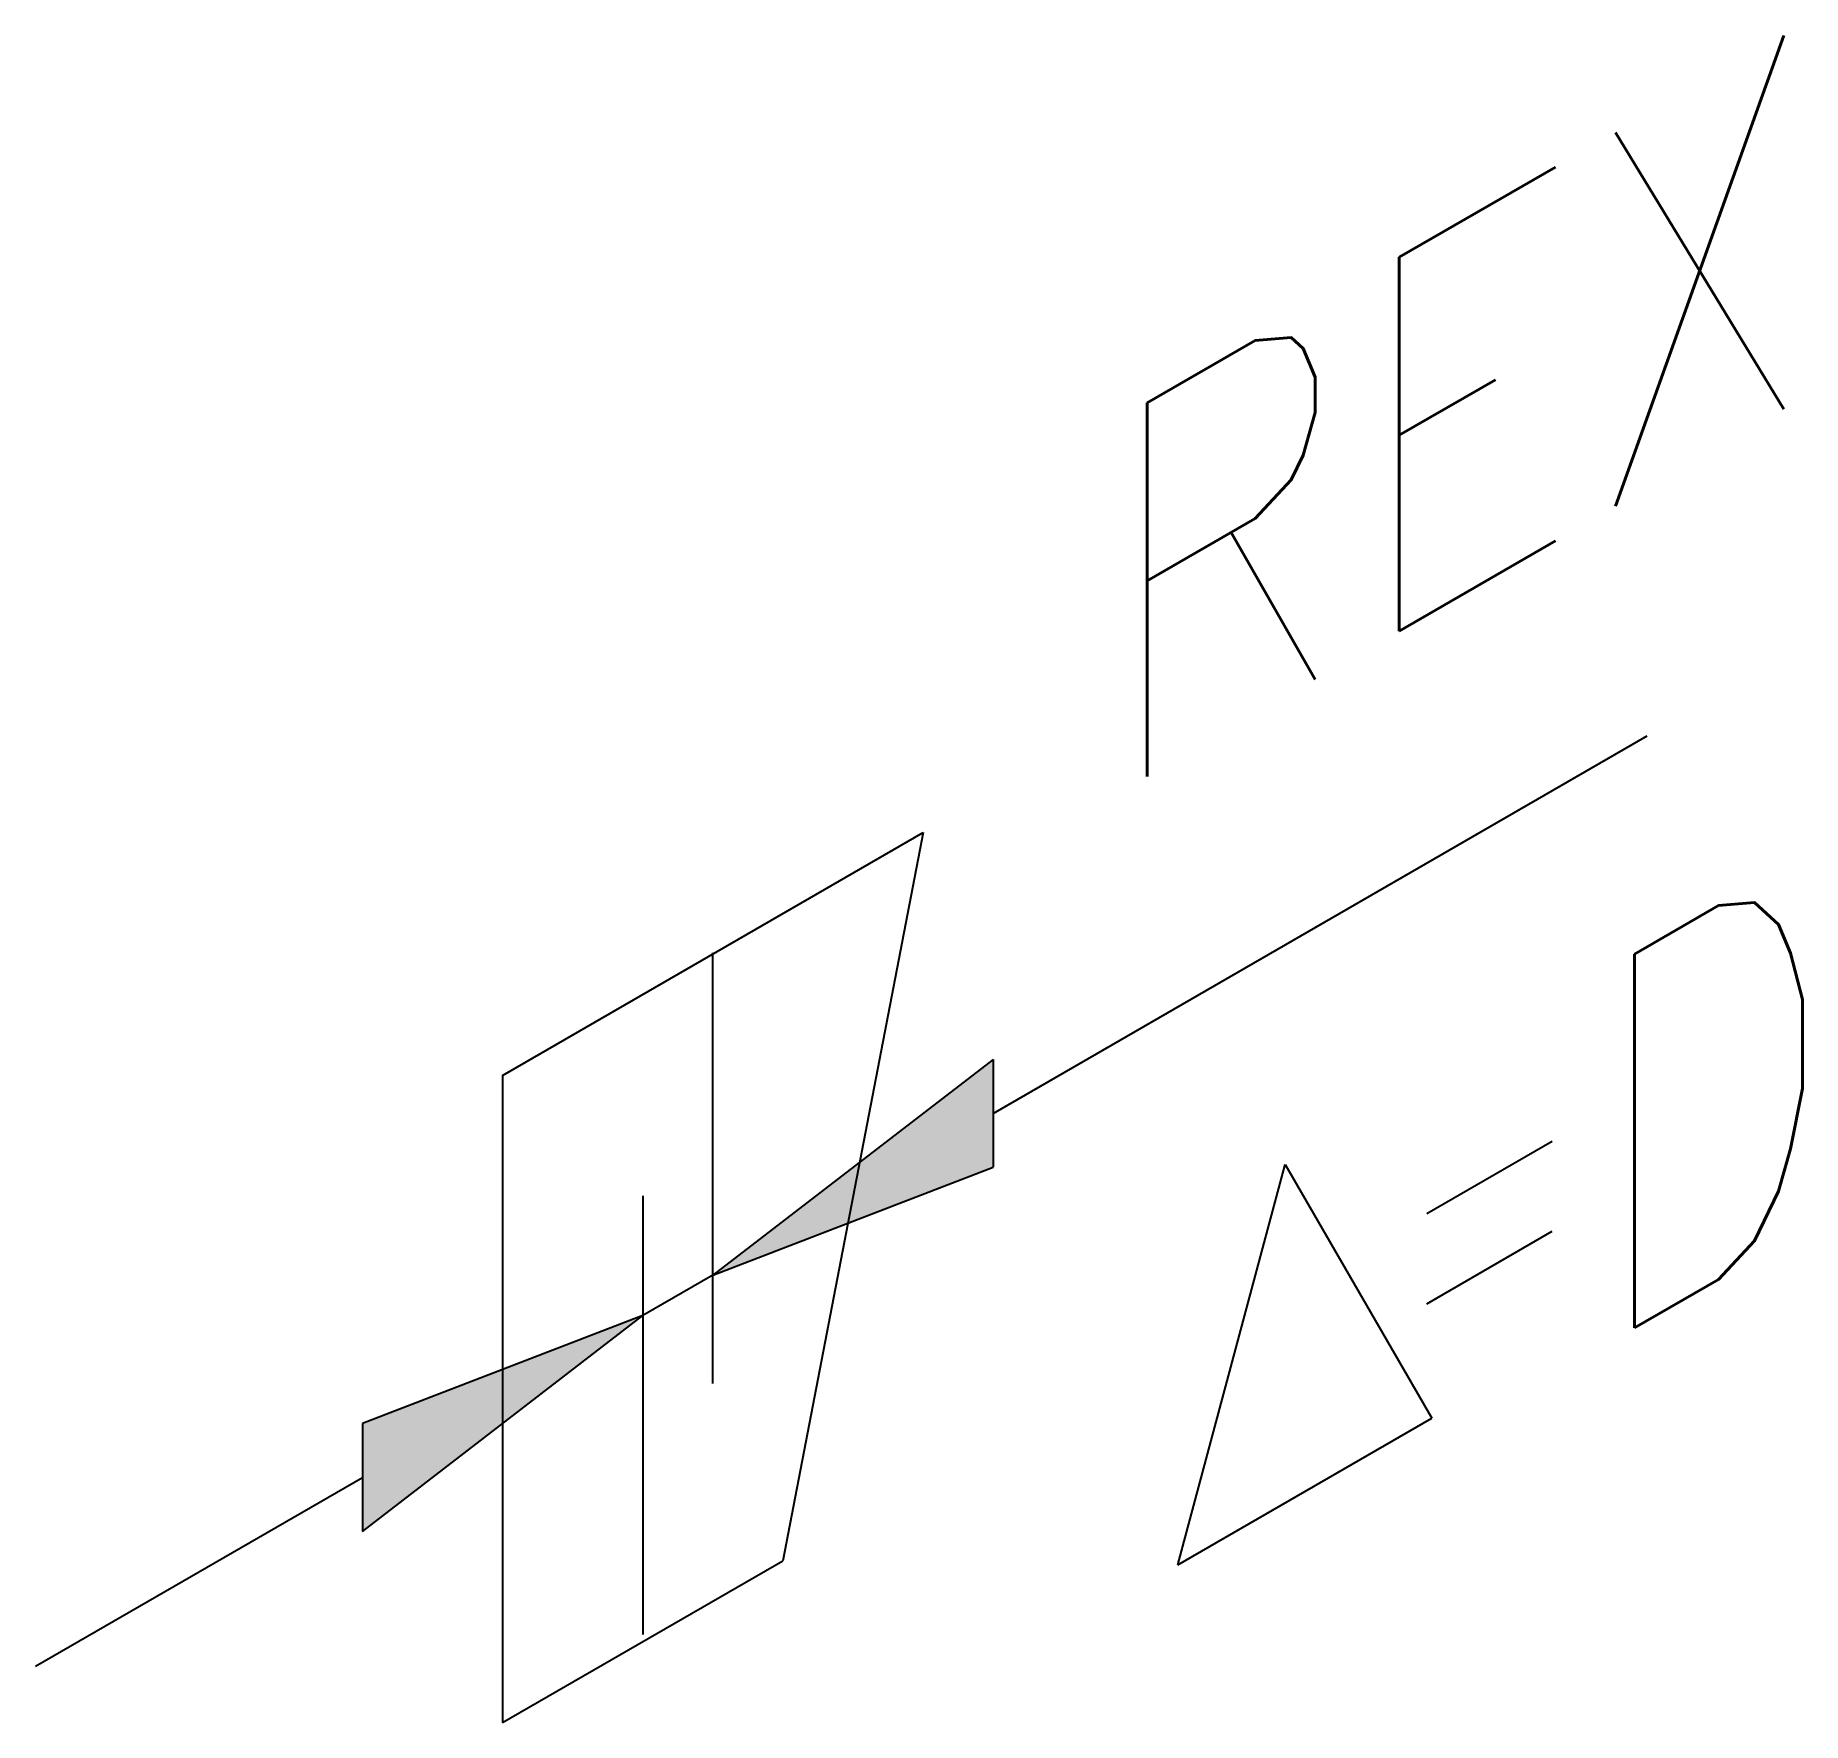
# Model space of a CAD drawing. Header units: millimetres. Extents: x -9879.744 to -9878.925, y -29.308 to -28.526.
import ezdxf
from ezdxf.enums import TextEntityAlignment as Align

# ---------------------------------------------------------------- set-up
doc = ezdxf.new("R2010")
doc.units = ezdxf.units.MM
doc.header["$LTSCALE"] = 10
doc.layers.add('Tub_iso_componentes', color=2, linetype='Continuous')
doc.styles.add('R60', font='romans.shx')

msp = doc.modelspace()

# ---------------------------------------------------------------- hatches: boundary and pattern name
at = {"layer": 'Tub_iso_componentes'}
for points in [[(-9879.30066, -29.05092), (-9879.30066, -29.00092), (-9879.43056, -29.10092)], [(-9879.59294, -29.16967), (-9879.59294, -29.21967), (-9879.46304, -29.11967)]]:
    msp.add_hatch(color=1, dxfattribs=at).paths.add_polyline_path(points)

# ---------------------------------------------------------------- linework, layer by layer
at = {"layer": 'Tub_iso_componentes', "color": 1}
for p, q in [((-9879.30066, -29.02592), (-9878.99755, -28.85092)), ((-9879.43056, -29.15113), (-9879.43056, -28.9516)), ((-9879.30066, -29.00092), (-9879.43056, -29.10092)), ((-9879.30066, -29.00092), (-9879.30066, -29.05092)), ((-9879.09967, -29.07236), (-9879.04155, -29.0388)), ((-9879.21503, -29.23513), (-9879.16532, -29.04962)), ((-9879.16532, -29.04962), (-9879.09742, -29.16723)), ((-9879.43056, -29.10092), (-9879.30066, -29.05092)), ((-9879.46304, -29.06411), (-9879.46304, -29.26746)), ((-9879.09967, -29.11414), (-9879.04155, -29.08058)), ((-9879.43056, -29.10092), (-9879.46304, -29.11967)), ((-9879.59294, -29.21967), (-9879.46304, -29.11967)), ((-9879.46304, -29.11967), (-9879.59294, -29.16967)), ((-9879.59294, -29.16967), (-9879.59294, -29.21967)), ((-9879.21503, -29.23513), (-9879.09742, -29.16723)), ((-9879.74449, -29.28217), (-9879.59294, -29.19467))]:
    msp.add_line(p, q, dxfattribs=at)
at = {"layer": 'Tub_iso_componentes'}
for p, q in [((-9879.52799, -29.00831), (-9879.33313, -28.89581)), ((-9879.33313, -28.89581), (-9879.39808, -29.23331)), ((-9879.52799, -29.00831), (-9879.52799, -29.30831)), ((-9879.52799, -29.30831), (-9879.39808, -29.23331))]:
    msp.add_line(p, q, dxfattribs=at)

# ---------------------------------------------------------------- texts
at = {"layer": 'Tub_iso_componentes', "color": 1, "style": 'R60', "oblique": 30}
msp.add_text('REX', height=0.15, rotation=30.00007, dxfattribs=at).set_placement((-9879.32659, -28.75284), align=Align.TOP_LEFT)
msp.add_attdef('D', (-9879.02571, -29.13823), '', height=0.15, rotation=30.00007, dxfattribs=at)

doc.saveas('drawing.dxf')
